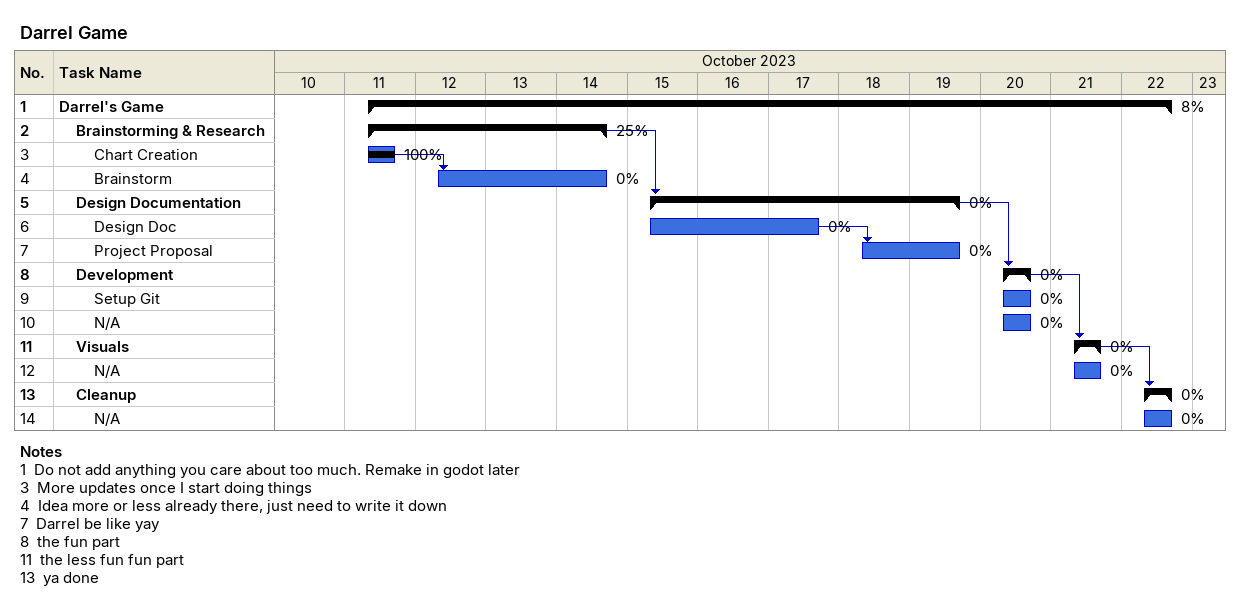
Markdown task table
Darrel Game

| ID | Level | Task | Start | Finish | Predecessors | % complete |
|---|---|---|---|---|---|---|
| 1 | 1 | **Darrel's Game** | 2023-10-11 | 2023-10-22 |  | 8 |
| 2 | 2 | **Brainstorming & Research** | 2023-10-11 | 2023-10-14 |  | 25 |
| 3 | 3 | Chart Creation | 2023-10-11 | 2023-10-11 |  | 100 |
| 4 | 3 | Brainstorm | 2023-10-12 | 2023-10-14 | 3 | 0 |
| 5 | 2 | **Design Documentation** | 2023-10-15 | 2023-10-19 | 2 | 0 |
| 6 | 3 | Design Doc | 2023-10-15 | 2023-10-17 |  | 0 |
| 7 | 3 | Project Proposal | 2023-10-18 | 2023-10-19 | 6 | 0 |
| 8 | 2 | **Development** | 2023-10-20 | 2023-10-20 | 5 | 0 |
| 9 | 3 | Setup Git | 2023-10-20 | 2023-10-20 |  | 0 |
| 10 | 3 | N/A | 2023-10-20 | 2023-10-20 |  | 0 |
| 11 | 2 | **Visuals** | 2023-10-21 | 2023-10-21 | 8 | 0 |
| 12 | 3 | N/A | 2023-10-21 | 2023-10-21 |  | 0 |
| 13 | 2 | **Cleanup** | 2023-10-22 | 2023-10-22 | 11 | 0 |
| 14 | 3 | N/A | 2023-10-22 | 2023-10-22 |  | 0 |

Notes
- 1: Do not add anything you care about too much. Remake in godot later
- 3: More updates once I start doing things
- 4: Idea more or less already there, just need to write it down
- 7: Darrel be like yay
- 8: the fun part
- 11: the less fun fun part
- 13: ya done
